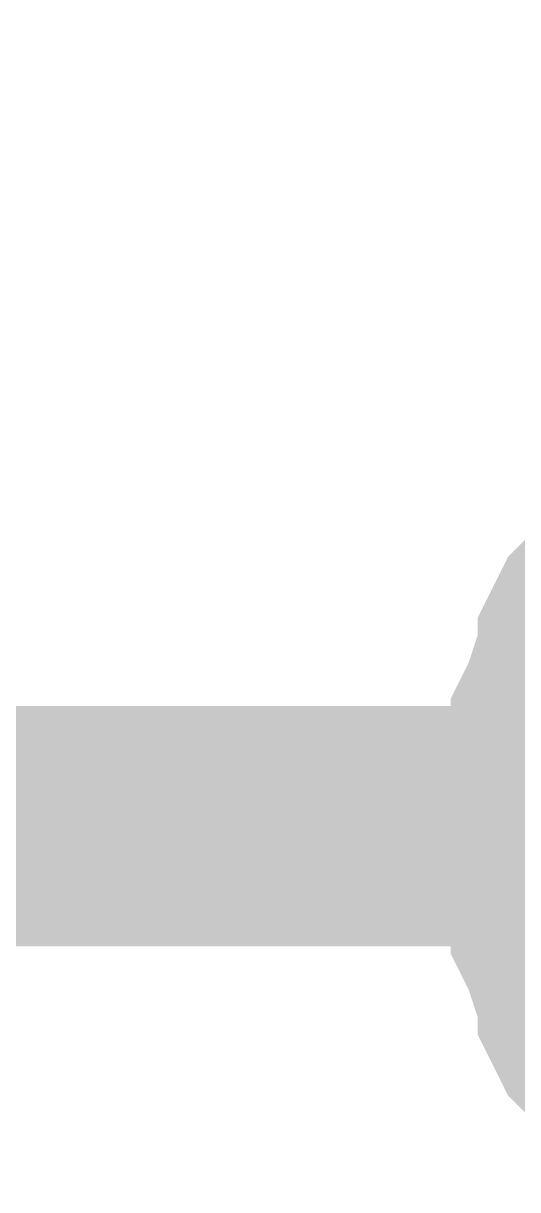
# Model space of a CAD drawing. Header units: inches. Extents: x 0 to 432, y 0 to 280.
# Drawn here: x 224.887 to 225.503, y 140.258 to 141.711 of the extents above; entities that cross this region are included whole.
import ezdxf

# ---------------------------------------------------------------- set-up
doc = ezdxf.new("R2010")
doc.units = ezdxf.units.IN
doc.layers.add('Sheet', color=255, linetype='Continuous')

msp = doc.modelspace()

# ---------------------------------------------------------------- linework, layer by layer
at = {"layer": 'Sheet'}
for points in [[(222.5037, 140.7107, 0.2997, 0.2997, 0), (226.0638, 140.7107, 0.2997, 0.2997, 0), (226.0638, 162.5529, 0.2997, 0.2997, 0)], [(225.5584, 140.7107, 0.2997, 0.2997, 0), (225.5584, 140.7332, 0.2997, 0.2997, 0), (225.5584, 140.7668, 0.2997, 0.2997, 0), (225.5697, 140.7893, 0.2997, 0.2997, 0), (225.5697, 140.8118, 0.2997, 0.2997, 0), (225.5697, 140.8342, 0.2997, 0.2997, 0), (225.5809, 140.8567, 0.2997, 0.2997, 0), (225.5921, 140.8904, 0.2997, 0.2997, 0), (225.6034, 140.9128, 0.2997, 0.2997, 0), (225.6034, 140.9353, 0.2997, 0.2997, 0), (225.6146, 140.9577, 0.2997, 0.2997, 0), (225.6258, 140.969, 0.2997, 0.2997, 0), (225.6483, 140.9914, 0.2997, 0.2997, 0), (225.6595, 141.0139, 0.2997, 0.2997, 0)], [(225.5584, 140.7107, 0.2997, 0.2997, 0), (225.5584, 140.7332, 0.2997, 0.2997, 0), (225.5584, 140.7668, 0.2997, 0.2997, 0), (225.5697, 140.7893, 0.2997, 0.2997, 0), (225.5697, 140.8118, 0.2997, 0.2997, 0), (225.5697, 140.8342, 0.2997, 0.2997, 0), (225.5809, 140.8567, 0.2997, 0.2997, 0), (225.5921, 140.8904, 0.2997, 0.2997, 0), (225.6034, 140.9128, 0.2997, 0.2997, 0), (225.6034, 140.9353, 0.2997, 0.2997, 0), (225.6146, 140.9577, 0.2997, 0.2997, 0), (225.6258, 140.969, 0.2997, 0.2997, 0), (225.6483, 140.9914, 0.2997, 0.2997, 0), (225.6595, 141.0139, 0.2997, 0.2997, 0)], [(225.5584, 140.7107, 0.2997, 0.2997, 0), (225.5584, 140.7332, 0.2997, 0.2997, 0), (225.5584, 140.7668, 0.2997, 0.2997, 0), (225.5697, 140.7893, 0.2997, 0.2997, 0), (225.5697, 140.8118, 0.2997, 0.2997, 0), (225.5697, 140.8342, 0.2997, 0.2997, 0), (225.5809, 140.8567, 0.2997, 0.2997, 0), (225.5921, 140.8904, 0.2997, 0.2997, 0), (225.6034, 140.9128, 0.2997, 0.2997, 0), (225.6034, 140.9353, 0.2997, 0.2997, 0), (225.6146, 140.9577, 0.2997, 0.2997, 0), (225.6258, 140.969, 0.2997, 0.2997, 0), (225.6483, 140.9914, 0.2997, 0.2997, 0), (225.6595, 141.0139, 0.2997, 0.2997, 0)], [(225.5584, 140.7107, 0.2997, 0.2997, 0), (225.5584, 140.7332, 0.2997, 0.2997, 0), (225.5584, 140.7668, 0.2997, 0.2997, 0), (225.5697, 140.7893, 0.2997, 0.2997, 0), (225.5697, 140.8118, 0.2997, 0.2997, 0), (225.5697, 140.8342, 0.2997, 0.2997, 0), (225.5809, 140.8567, 0.2997, 0.2997, 0), (225.5921, 140.8904, 0.2997, 0.2997, 0), (225.6034, 140.9128, 0.2997, 0.2997, 0), (225.6034, 140.9353, 0.2997, 0.2997, 0), (225.6146, 140.9577, 0.2997, 0.2997, 0), (225.6258, 140.969, 0.2997, 0.2997, 0), (225.6483, 140.9914, 0.2997, 0.2997, 0), (225.6595, 141.0139, 0.2997, 0.2997, 0)], [(225.6595, 140.4075, 0.2997, 0.2997, 0), (225.6483, 140.4299, 0.2997, 0.2997, 0), (225.6258, 140.4524, 0.2997, 0.2997, 0), (225.6146, 140.4636, 0.2997, 0.2997, 0), (225.6034, 140.4861, 0.2997, 0.2997, 0), (225.6034, 140.5086, 0.2997, 0.2997, 0), (225.5921, 140.531, 0.2997, 0.2997, 0), (225.5809, 140.5647, 0.2997, 0.2997, 0), (225.5697, 140.5872, 0.2997, 0.2997, 0), (225.5697, 140.6096, 0.2997, 0.2997, 0), (225.5697, 140.6321, 0.2997, 0.2997, 0), (225.5584, 140.6545, 0.2997, 0.2997, 0), (225.5584, 140.6882, 0.2997, 0.2997, 0), (225.5584, 140.7107, 0.2997, 0.2997, 0)], [(225.5584, 140.7107, 0.2997, 0.2997, 0), (225.5584, 140.7107, 0.2997, 0.2997, 0)], [(225.6595, 140.4075, 0.2997, 0.2997, 0), (225.6483, 140.4299, 0.2997, 0.2997, 0), (225.6258, 140.4524, 0.2997, 0.2997, 0), (225.6146, 140.4636, 0.2997, 0.2997, 0), (225.6034, 140.4861, 0.2997, 0.2997, 0), (225.6034, 140.5086, 0.2997, 0.2997, 0), (225.5921, 140.531, 0.2997, 0.2997, 0), (225.5809, 140.5647, 0.2997, 0.2997, 0), (225.5697, 140.5872, 0.2997, 0.2997, 0), (225.5697, 140.6096, 0.2997, 0.2997, 0), (225.5697, 140.6321, 0.2997, 0.2997, 0), (225.5584, 140.6545, 0.2997, 0.2997, 0), (225.5584, 140.6882, 0.2997, 0.2997, 0), (225.5584, 140.7107, 0.2997, 0.2997, 0)], [(225.5584, 140.7107, 0.2997, 0.2997, 0), (225.5584, 140.7107, 0.2997, 0.2997, 0)], [(225.6595, 140.4075, 0.2997, 0.2997, 0), (225.6483, 140.4299, 0.2997, 0.2997, 0), (225.6258, 140.4524, 0.2997, 0.2997, 0), (225.6146, 140.4636, 0.2997, 0.2997, 0), (225.6034, 140.4861, 0.2997, 0.2997, 0), (225.6034, 140.5086, 0.2997, 0.2997, 0), (225.5921, 140.531, 0.2997, 0.2997, 0), (225.5809, 140.5647, 0.2997, 0.2997, 0), (225.5697, 140.5872, 0.2997, 0.2997, 0), (225.5697, 140.6096, 0.2997, 0.2997, 0), (225.5697, 140.6321, 0.2997, 0.2997, 0), (225.5584, 140.6545, 0.2997, 0.2997, 0), (225.5584, 140.6882, 0.2997, 0.2997, 0), (225.5584, 140.7107, 0.2997, 0.2997, 0)], [(225.5584, 140.7107, 0.2997, 0.2997, 0), (225.5584, 140.7107, 0.2997, 0.2997, 0)], [(225.6595, 140.4075, 0.2997, 0.2997, 0), (225.6483, 140.4299, 0.2997, 0.2997, 0), (225.6258, 140.4524, 0.2997, 0.2997, 0), (225.6146, 140.4636, 0.2997, 0.2997, 0), (225.6034, 140.4861, 0.2997, 0.2997, 0), (225.6034, 140.5086, 0.2997, 0.2997, 0), (225.5921, 140.531, 0.2997, 0.2997, 0), (225.5809, 140.5647, 0.2997, 0.2997, 0), (225.5697, 140.5872, 0.2997, 0.2997, 0), (225.5697, 140.6096, 0.2997, 0.2997, 0), (225.5697, 140.6321, 0.2997, 0.2997, 0), (225.5584, 140.6545, 0.2997, 0.2997, 0), (225.5584, 140.6882, 0.2997, 0.2997, 0), (225.5584, 140.7107, 0.2997, 0.2997, 0)], [(225.5584, 140.7107, 0.2997, 0.2997, 0), (225.5584, 140.7107, 0.2997, 0.2997, 0)]]:
    msp.add_lwpolyline(points, format="xyseb", dxfattribs=at)

doc.saveas('drawing.dxf')
